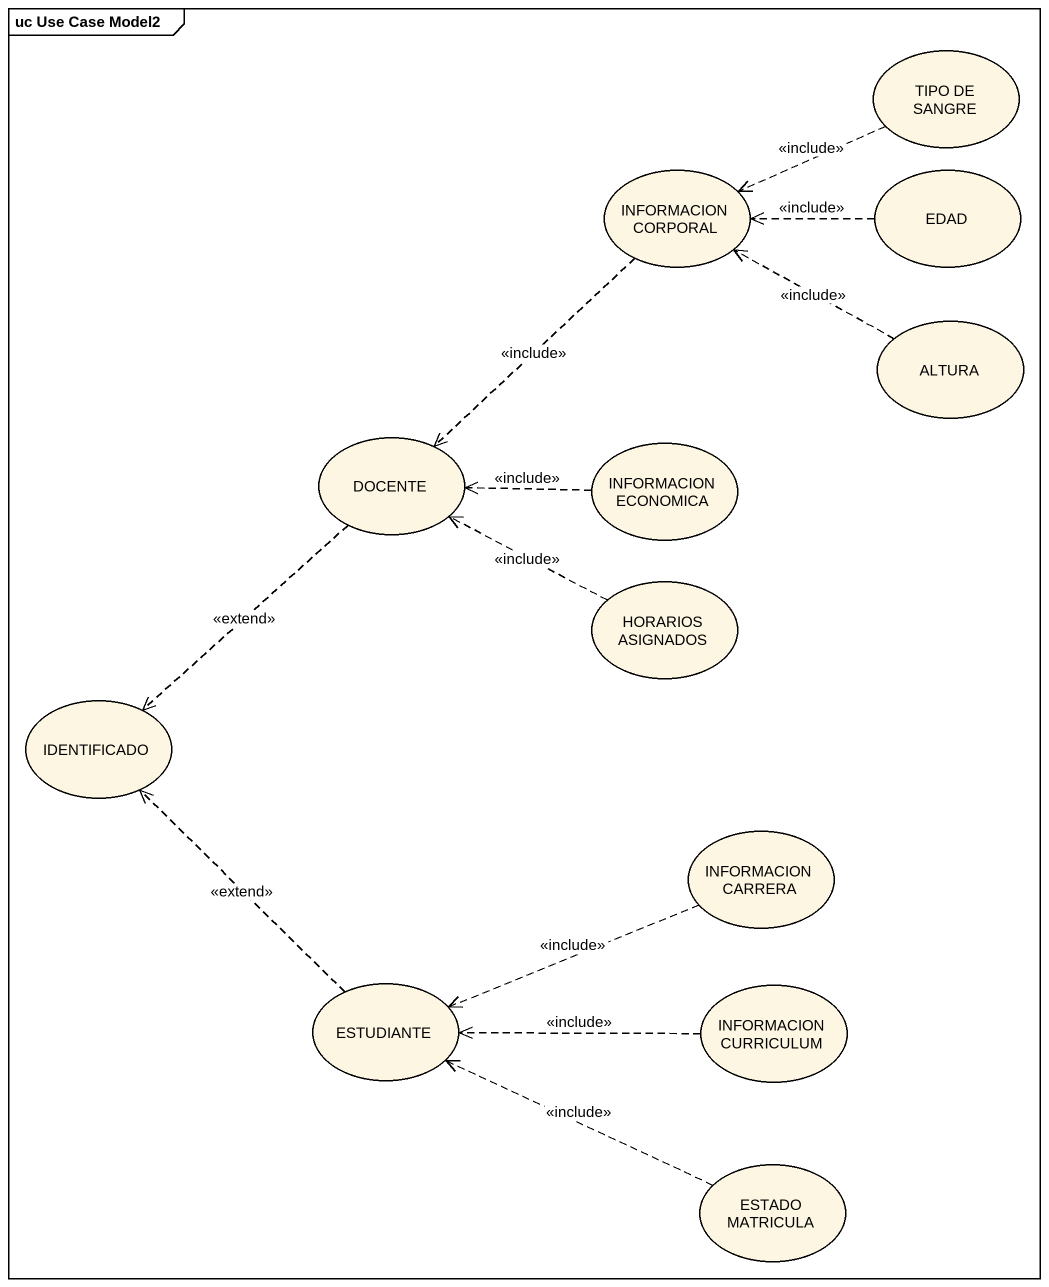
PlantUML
@startuml
mainframe uc Use Case Model2
usecase "TIPO DE SANGRE" as TIPO_DE_SANGRE
usecase "INFORMACION CORPORAL" as INFORMACION_CORPORAL
usecase EDAD
usecase ALTURA
usecase DOCENTE
usecase "INFORMACION ECONOMICA" as INFORMACION_ECONOMICA
usecase "HORARIOS ASIGNADOS" as HORARIOS_ASIGNADOS
usecase IDENTIFICADO
usecase "INFORMACION CARRERA" as INFORMACION_CARRERA
usecase ESTUDIANTE
usecase "INFORMACION CURRICULUM" as INFORMACION_CURRICULUM
usecase "ESTADO MATRICULA" as ESTADO_MATRICULA
TIPO_DE_SANGRE .left.> INFORMACION_CORPORAL : <<include>>
INFORMACION_CORPORAL ..> DOCENTE : <<include>>
EDAD .left.> INFORMACION_CORPORAL : <<include>>
ALTURA .left.> INFORMACION_CORPORAL : <<include>>
DOCENTE ..> IDENTIFICADO : <<extend>>
INFORMACION_ECONOMICA .left.> DOCENTE : <<include>>
HORARIOS_ASIGNADOS .left.> DOCENTE : <<include>>
INFORMACION_CARRERA .left.> ESTUDIANTE : <<include>>
ESTUDIANTE .up.> IDENTIFICADO : <<extend>>
INFORMACION_CURRICULUM .left.> ESTUDIANTE : <<include>>
ESTADO_MATRICULA .left.> ESTUDIANTE : <<include>>
@enduml
